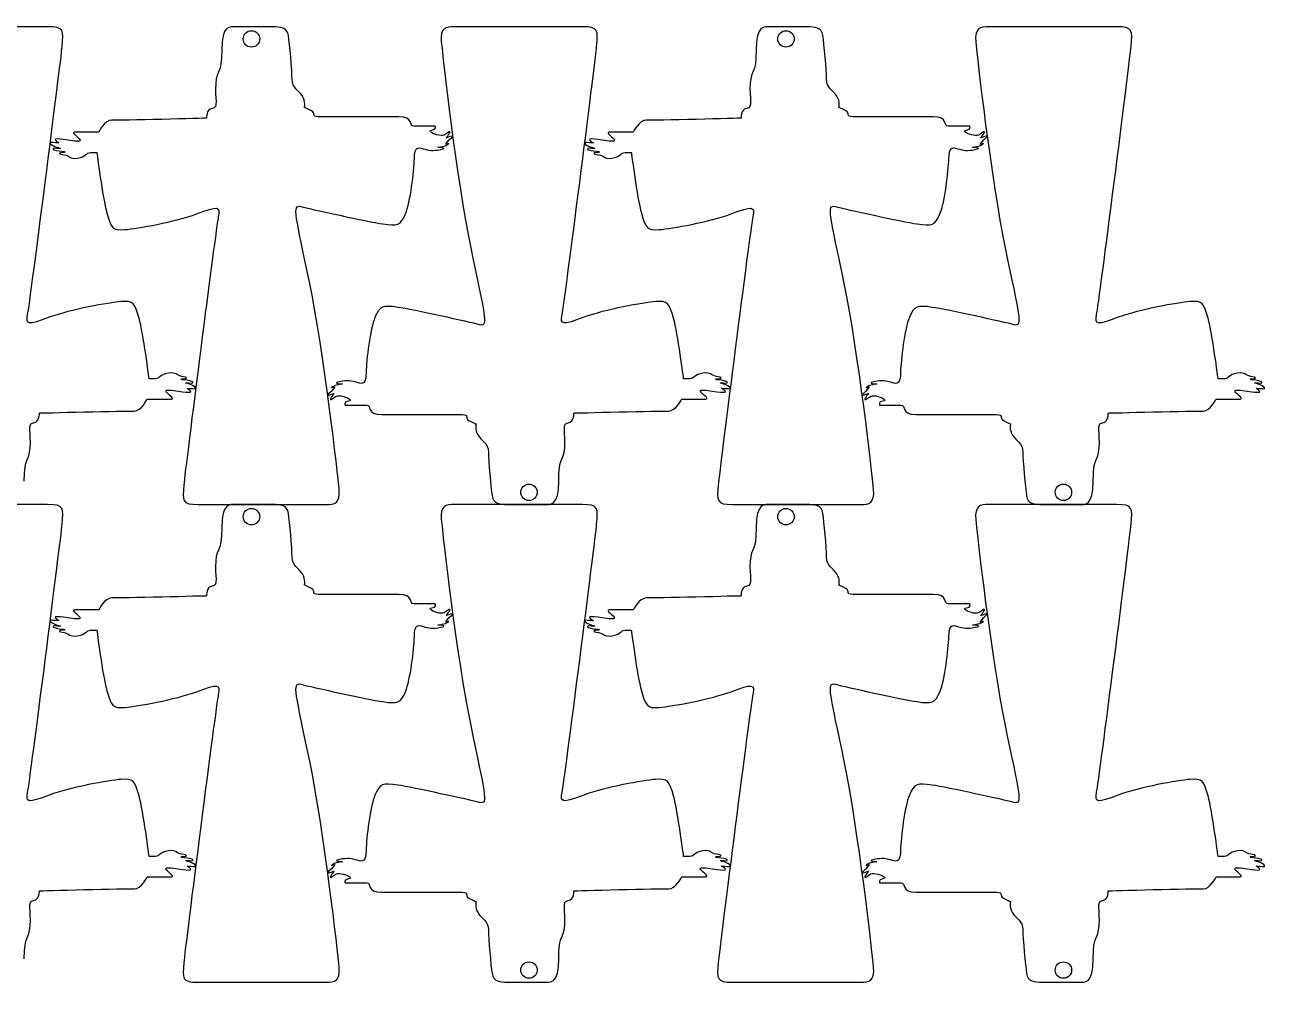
# Model space of a CAD drawing. Extents: x -1 to 3386, y 281 to 1704.
# Drawn here: x 1547 to 3386, y 281 to 1704 of the extents above; entities that cross this region are included whole.
import ezdxf

# ---------------------------------------------------------------- set-up
doc = ezdxf.new("R2010")
doc.units = 0
doc.layers.add('H0108_Printing_16_02', color=7, linetype='CONTINUOUS')

msp = doc.modelspace()

# ---------------------------------------------------------------- linework, layer by layer
at = {"layer": 'H0108_Printing_16_02', "color": 1}
for points in [[(1580.69906, 1700.664657), (1391.905065, 1700.664657)], [(1913.969852, 1700.610757), (1860.329853, 1700.610757)], [(2372.950741, 1700.664657), (2184.156745, 1700.664657)], [(2706.211232, 1700.610757), (2652.572234, 1700.610757)], [(3165.192421, 1700.664657), (2976.398426, 1700.664657)], [(2101.356847, 1567.274761), (1981.96985, 1567.274761)], [(2893.598228, 1567.274761), (2774.211231, 1567.274761)], [(2155.417846, 1553.194761), (2123.318847, 1553.194761)], [(2947.660226, 1553.194761), (2915.560227, 1553.194761)], [(1656.330859, 1544.323761), (1620.852859, 1544.323761)], [(2448.572239, 1544.323761), (2413.09424, 1544.323761)], [(1728.525057, 1148.594671), (1764.003056, 1148.594671)], [(2520.776737, 1148.594671), (2556.254736, 1148.594671)], [(3313.018417, 1148.594671), (3348.496416, 1148.594671)], [(2021.689749, 1139.723672), (2053.788749, 1139.723672)], [(2075.750748, 1125.643672), (2195.137745, 1125.643672)], [(2813.93143, 1139.723672), (2846.030429, 1139.723672)], [(2867.992428, 1125.643672), (2987.379425, 1125.643672)], [(1580.69906, 992.253275), (1391.905065, 992.253275)], [(1804.156855, 992.253775), (1992.95085, 992.253775)], [(1913.969852, 992.199275), (1860.329853, 992.199275)], [(2372.950741, 992.253275), (2184.156745, 992.253275)], [(2263.137743, 992.307675), (2316.777742, 992.307675)], [(2596.398235, 992.253775), (2785.19223, 992.253775)], [(2706.211232, 992.199275), (2652.572234, 992.199275)], [(3165.192421, 992.253275), (2976.398426, 992.253275)], [(3055.379424, 992.307675), (3109.019422, 992.307675)], [(2101.356847, 858.863279), (1981.96985, 858.863279)], [(2893.598228, 858.863279), (2774.211231, 858.863279)], [(1656.330859, 835.912279), (1620.852859, 835.912279)], [(2155.417846, 844.783279), (2123.318847, 844.783279)], [(2448.572239, 835.912279), (2413.09424, 835.912279)], [(2947.660226, 844.783279), (2915.560227, 844.783279)], [(1728.525057, 440.183289), (1764.003056, 440.183289)], [(2021.689749, 431.312289), (2053.788749, 431.312289)], [(2520.776737, 440.183289), (2556.254736, 440.183289)], [(2813.93143, 431.312289), (2846.030429, 431.312289)], [(3313.018417, 440.183289), (3348.496416, 440.183289)], [(2075.750748, 417.23329), (2195.137745, 417.23329)], [(2867.992428, 417.23329), (2987.379425, 417.23329)], [(1804.156855, 283.842293), (1992.95085, 283.842293)], [(2263.137743, 283.896293), (2316.777742, 283.896293)], [(2596.398235, 283.842293), (2785.19223, 283.842293)], [(3055.379424, 283.896293), (3109.019422, 283.896293)]]:
    msp.add_lwpolyline(points, dxfattribs=at)
for points in [[(1882.921853, 1694.842758)], [(2675.163233, 1694.842758)], [(2171.538846, 1535.896762)], [(2963.781226, 1535.896762)], [(2005.56875, 1157.021671)], [(2797.81043, 1157.021671)], [(2294.185743, 998.075675)], [(3086.427423, 998.075675)], [(1882.921853, 986.431275)], [(2675.163233, 986.431275)], [(2171.538846, 827.485279)], [(2963.781226, 827.485279)], [(2005.56875, 448.610289)], [(2797.81043, 448.610289)], [(2294.185743, 289.664293)], [(3086.427423, 289.664293)]]:
    msp.add_lwpolyline(points, close=True, dxfattribs=at)
for points in [[(1602.23906, 1671.519658), (1604.35106, 1695.173658), (1605.61806, 1700.664657), (1580.69906, 1700.664657)], [(1860.329853, 1700.610757), (1850.615854, 1700.610757), (1838.789854, 1703.566757), (1838.789854, 1665.973758)], [(1870.701853, 1682.622758), (1870.701853, 1689.371758), (1876.172853, 1694.842758), (1882.921853, 1694.842758)], [(1882.921853, 1694.842758), (1889.670853, 1694.842758), (1895.141853, 1689.371758), (1895.141853, 1682.622758)], [(1937.621852, 1687.515758), (1935.932852, 1699.765758), (1926.217852, 1700.610757), (1913.969852, 1700.610757)], [(2184.156745, 1700.664657), (2170.218746, 1700.664657), (2162.616746, 1698.975658), (2164.305746, 1678.277658)], [(2394.49174, 1671.519658), (2396.60274, 1695.173658), (2397.87074, 1700.664657), (2372.950741, 1700.664657)], [(2652.572234, 1700.610757), (2642.857234, 1700.610757), (2631.031234, 1703.566757), (2631.031234, 1665.973758)], [(2662.944233, 1682.622758), (2662.944233, 1689.371758), (2668.414233, 1694.842758), (2675.163233, 1694.842758)], [(2675.163233, 1694.842758), (2681.912233, 1694.842758), (2687.383233, 1689.371758), (2687.383233, 1682.622758)], [(2729.863232, 1687.515758), (2728.174232, 1699.765758), (2718.460232, 1700.610757), (2706.211232, 1700.610757)], [(2976.398426, 1700.664657), (2962.460426, 1700.664657), (2954.858426, 1698.975658), (2956.547426, 1678.277658)], [(3186.73342, 1671.519658), (3188.84442, 1695.173658), (3190.11242, 1700.664657), (3165.192421, 1700.664657)], [(1882.921853, 1670.401758), (1876.172853, 1670.401758), (1870.701853, 1675.873758), (1870.701853, 1682.622758)], [(1895.141853, 1682.622758), (1895.141853, 1675.873758), (1889.670853, 1670.401758), (1882.921853, 1670.401758)], [(1943.112851, 1622.889759), (1943.112851, 1636.405759), (1939.311852, 1675.266758), (1937.621852, 1687.515758)], [(2164.305746, 1678.277658), (2165.995746, 1657.580659), (2187.112745, 1472.993663), (2207.808745, 1372.886666)], [(2675.163233, 1670.401758), (2668.414233, 1670.401758), (2662.944233, 1675.873758), (2662.944233, 1682.622758)], [(2687.383233, 1682.622758), (2687.383233, 1675.873758), (2681.912233, 1670.401758), (2675.163233, 1670.401758)], [(2735.354232, 1622.889759), (2735.354232, 1636.405759), (2731.553232, 1675.266758), (2729.863232, 1687.515758)], [(2956.547426, 1678.277658), (2958.236426, 1657.580659), (2979.354426, 1472.993663), (3000.050425, 1372.886666)], [(1551.134061, 1274.045668), (1554.513061, 1290.096668), (1600.12806, 1647.865659), (1602.23906, 1671.519658)], [(1838.789854, 1665.973758), (1838.789854, 1628.380759), (1831.609854, 1638.940759), (1829.920854, 1616.55376)], [(2343.385741, 1274.045668), (2346.764741, 1290.096668), (2392.37974, 1647.865659), (2394.49174, 1671.519658)], [(2631.031234, 1665.973758), (2631.031234, 1628.380759), (2623.851234, 1638.940759), (2622.162234, 1616.55376)], [(3135.627422, 1274.045668), (3139.006422, 1290.096668), (3184.62142, 1647.865659), (3186.73342, 1671.519658)], [(1958.317851, 1597.96776), (1952.826851, 1606.83876), (1943.112851, 1609.37276), (1943.112851, 1622.889759)], [(2750.559231, 1597.96776), (2745.068231, 1606.83876), (2735.354232, 1609.37276), (2735.354232, 1622.889759)], [(1829.920854, 1616.55376), (1828.230854, 1594.16676), (1834.566854, 1580.64976), (1824.851854, 1579.382761)], [(2622.162234, 1616.55376), (2620.472234, 1594.16676), (2626.808234, 1580.64976), (2617.093235, 1579.382761)], [(1961.273851, 1581.07276), (1961.273851, 1581.07276), (1963.807851, 1589.09776), (1958.317851, 1597.96776)], [(2753.516231, 1581.07276), (2753.516231, 1581.07276), (2756.049231, 1589.09776), (2750.559231, 1597.96776)], [(1816.404855, 1565.021761), (1816.404855, 1565.021761), (1685.895858, 1561.642761), (1675.759858, 1562.064761)], [(1824.851854, 1579.382761), (1815.137855, 1578.115761), (1816.404855, 1565.021761), (1816.404855, 1565.021761)], [(1971.832851, 1576.003761), (1964.652851, 1580.22776), (1961.273851, 1581.07276), (1961.273851, 1581.07276)], [(1981.96985, 1567.274761), (1970.706851, 1567.274761), (1979.012851, 1571.779761), (1971.832851, 1576.003761)], [(2123.318847, 1553.194761), (2115.997847, 1553.194761), (2123.881847, 1567.274761), (2101.356847, 1567.274761)], [(2608.646235, 1565.021761), (2608.646235, 1565.021761), (2478.137238, 1561.642761), (2468.001238, 1562.064761)], [(2617.093235, 1579.382761), (2607.379235, 1578.115761), (2608.646235, 1565.021761), (2608.646235, 1565.021761)], [(2764.074231, 1576.003761), (2756.894231, 1580.22776), (2753.516231, 1581.07276), (2753.516231, 1581.07276)], [(2774.211231, 1567.274761), (2762.948231, 1567.274761), (2771.254231, 1571.779761), (2764.074231, 1576.003761)], [(2915.560227, 1553.194761), (2908.240227, 1553.194761), (2916.124227, 1567.274761), (2893.598228, 1567.274761)], [(1675.759858, 1562.064761), (1665.622858, 1562.486761), (1656.330859, 1544.323761), (1656.330859, 1544.323761)], [(2161.049846, 1539.677762), (2152.320846, 1541.367761), (2142.747846, 1546.435761), (2150.349846, 1547.280761)], [(2150.349846, 1547.280761), (2157.952846, 1548.125761), (2155.417846, 1553.194761), (2155.417846, 1553.194761)], [(2175.973846, 1544.746761), (2171.467846, 1542.775761), (2169.778846, 1537.987762), (2161.049846, 1539.677762)], [(2171.538846, 1535.896762), (2171.538846, 1535.896762), (2180.478845, 1546.717761), (2175.973846, 1544.746761)], [(2468.001238, 1562.064761), (2457.864239, 1562.486761), (2448.572239, 1544.323761), (2448.572239, 1544.323761)], [(2953.291226, 1539.677762), (2944.562226, 1541.367761), (2934.989227, 1546.435761), (2942.591226, 1547.280761)], [(2942.591226, 1547.280761), (2950.194226, 1548.125761), (2947.660226, 1553.194761), (2947.660226, 1553.194761)], [(2968.215226, 1544.746761), (2963.709226, 1542.775761), (2962.020226, 1537.987762), (2953.291226, 1539.677762)], [(2963.781226, 1535.896762), (2963.781226, 1535.896762), (2972.720226, 1546.717761), (2968.215226, 1544.746761)], [(1585.79686, 1529.258762), (1583.82586, 1529.821762), (1584.10786, 1526.160762), (1588.33086, 1524.471762)], [(1597.44086, 1528.359762), (1597.44086, 1528.359762), (1587.76786, 1528.695762), (1585.79686, 1529.258762)], [(1592.27286, 1534.045762), (1589.17586, 1533.482762), (1597.44086, 1528.359762), (1597.44086, 1528.359762)], [(1610.71586, 1532.496762), (1601.42386, 1534.186762), (1595.36986, 1534.608762), (1592.27286, 1534.045762)], [(1628.877859, 1532.496762), (1628.877859, 1529.962762), (1620.007859, 1530.807762), (1610.71586, 1532.496762)], [(1620.852859, 1544.323761), (1614.09486, 1544.323761), (1628.877859, 1535.031762), (1628.877859, 1532.496762)], [(2170.622846, 1526.160762), (2170.622846, 1526.160762), (2174.256846, 1532.033762), (2179.887846, 1536.539762)], [(2174.199846, 1525.987762), (2178.601846, 1529.231762), (2170.622846, 1526.160762), (2170.622846, 1526.160762)], [(2179.887846, 1536.539762), (2185.519845, 1541.044761), (2171.538846, 1535.896762), (2171.538846, 1535.896762)], [(2378.038241, 1529.258762), (2376.067241, 1529.821762), (2376.349241, 1526.160762), (2380.57224, 1524.471762)], [(2389.68324, 1528.359762), (2389.68324, 1528.359762), (2380.00924, 1528.695762), (2378.038241, 1529.258762)], [(2384.51524, 1534.045762), (2381.41724, 1533.482762), (2389.68324, 1528.359762), (2389.68324, 1528.359762)], [(2402.95724, 1532.496762), (2393.66524, 1534.186762), (2387.61224, 1534.608762), (2384.51524, 1534.045762)], [(2421.119239, 1532.496762), (2421.119239, 1529.962762), (2412.24924, 1530.807762), (2402.95724, 1532.496762)], [(2413.09424, 1544.323761), (2406.33624, 1544.323761), (2421.119239, 1535.031762), (2421.119239, 1532.496762)], [(2962.865226, 1526.160762), (2962.865226, 1526.160762), (2966.498226, 1532.033762), (2972.129226, 1536.539762)], [(2966.441226, 1525.987762), (2970.843226, 1529.231762), (2962.865226, 1526.160762), (2962.865226, 1526.160762)], [(2972.129226, 1536.539762), (2977.761226, 1541.044761), (2963.781226, 1535.896762), (2963.781226, 1535.896762)], [(1590.86486, 1520.528762), (1587.20486, 1520.810762), (1588.33086, 1517.994762), (1593.68086, 1517.149762)], [(1588.33086, 1524.471762), (1592.55486, 1522.781762), (1595.65186, 1521.655762), (1599.03086, 1520.528762)], [(1599.03086, 1520.528762), (1602.40986, 1519.402762), (1594.52586, 1520.247762), (1590.86486, 1520.528762)], [(1593.68086, 1517.149762), (1599.03086, 1516.305762), (1605.50686, 1515.460762), (1605.50686, 1515.460762)], [(1602.82686, 1514.230762), (1597.75886, 1514.230762), (1594.87586, 1512.126762), (1605.01286, 1510.718762)], [(1605.50686, 1515.460762), (1605.50686, 1515.460762), (1607.89486, 1514.230762), (1602.82686, 1514.230762)], [(1605.01286, 1510.718762), (1615.14886, 1509.310762), (1611.70186, 1504.196762), (1624.935859, 1505.885762)], [(1624.935859, 1505.885762), (1638.169859, 1507.575762), (1637.605859, 1514.052762), (1644.363859, 1514.333762)], [(1644.363859, 1514.333762), (1651.121859, 1514.615762), (1653.655859, 1514.333762), (1653.655859, 1514.333762)], [(1653.655859, 1514.333762), (1653.655859, 1514.333762), (1662.243858, 1446.750764), (1668.578858, 1424.363764)], [(2124.304847, 1504.618762), (2124.726847, 1522.359762), (2128.527847, 1522.359762), (2137.397847, 1519.824762)], [(2137.397847, 1519.824762), (2146.266846, 1517.290762), (2150.989846, 1516.279762), (2163.465846, 1518.647762)], [(2159.359846, 1521.936762), (2159.359846, 1521.936762), (2170.769846, 1523.459762), (2174.199846, 1525.987762)], [(2163.465846, 1518.647762), (2176.034846, 1521.032762), (2159.359846, 1521.936762), (2159.359846, 1521.936762)], [(2383.10724, 1520.528762), (2379.446241, 1520.810762), (2380.57224, 1517.994762), (2385.92224, 1517.149762)], [(2380.57224, 1524.471762), (2384.79624, 1522.781762), (2387.89324, 1521.655762), (2391.27224, 1520.528762)], [(2391.27224, 1520.528762), (2394.65124, 1519.402762), (2386.76724, 1520.247762), (2383.10724, 1520.528762)], [(2385.92224, 1517.149762), (2391.27224, 1516.305762), (2397.74824, 1515.460762), (2397.74824, 1515.460762)], [(2395.06824, 1514.230762), (2390.00024, 1514.230762), (2387.11724, 1512.126762), (2397.25424, 1510.718762)], [(2397.74824, 1515.460762), (2397.74824, 1515.460762), (2400.13724, 1514.230762), (2395.06824, 1514.230762)], [(2397.25424, 1510.718762), (2407.39024, 1509.310762), (2403.94324, 1504.196762), (2417.17724, 1505.885762)], [(2417.17724, 1505.885762), (2430.411239, 1507.575762), (2429.848239, 1514.052762), (2436.605239, 1514.333762)], [(2436.605239, 1514.333762), (2443.363239, 1514.615762), (2445.897239, 1514.333762), (2445.897239, 1514.333762)], [(2445.897239, 1514.333762), (2445.897239, 1514.333762), (2454.485239, 1446.750764), (2460.821238, 1424.363764)], [(2916.546227, 1504.618762), (2916.968227, 1522.359762), (2920.770227, 1522.359762), (2929.639227, 1519.824762)], [(2929.639227, 1519.824762), (2938.509227, 1517.290762), (2943.231226, 1516.279762), (2955.707226, 1518.647762)], [(2951.602226, 1521.936762), (2951.602226, 1521.936762), (2963.011226, 1523.459762), (2966.441226, 1525.987762)], [(2955.707226, 1518.647762), (2968.276226, 1521.032762), (2951.602226, 1521.936762), (2951.602226, 1521.936762)], [(2111.211847, 1423.096764), (2118.391847, 1439.992764), (2123.881847, 1486.878763), (2124.304847, 1504.618762)], [(2903.453227, 1423.096764), (2910.633227, 1439.992764), (2916.124227, 1486.878763), (2916.546227, 1504.618762)], [(1801.622855, 1423.096764), (1833.298854, 1434.923764), (1837.100854, 1434.923764), (1833.721854, 1418.872765)], [(1969.298851, 1320.031767), (1948.603851, 1420.139764), (1942.267851, 1437.880764), (1956.205851, 1434.078764)], [(2593.864235, 1423.096764), (2625.541234, 1434.923764), (2629.342234, 1434.923764), (2625.963234, 1418.872765)], [(2761.540231, 1320.031767), (2740.845231, 1420.139764), (2734.509232, 1437.880764), (2748.447231, 1434.078764)], [(1668.578858, 1424.363764), (1674.914858, 1401.976765), (1677.026858, 1398.175765), (1695.187858, 1399.864765)], [(1695.187858, 1399.864765), (1713.349857, 1401.554765), (1769.945856, 1411.269765), (1801.622855, 1423.096764)], [(1833.721854, 1418.872765), (1830.342854, 1402.821765), (1784.727855, 1045.052774), (1782.615855, 1021.398774)], [(1956.205851, 1434.078764), (1970.143851, 1430.277764), (2055.459849, 1411.691765), (2077.422848, 1408.312765)], [(2077.422848, 1408.312765), (2099.385848, 1404.933765), (2104.031847, 1406.200765), (2111.211847, 1423.096764)], [(2460.821238, 1424.363764), (2467.156238, 1401.976765), (2469.268238, 1398.175765), (2487.429238, 1399.864765)], [(2487.429238, 1399.864765), (2505.591237, 1401.554765), (2562.187236, 1411.269765), (2593.864235, 1423.096764)], [(2625.963234, 1418.872765), (2622.584234, 1402.821765), (2576.969236, 1045.052774), (2574.858236, 1021.398774)], [(2748.447231, 1434.078764), (2762.385231, 1430.277764), (2847.702229, 1411.691765), (2869.664228, 1408.312765)], [(2869.664228, 1408.312765), (2891.627228, 1404.933765), (2896.273228, 1406.200765), (2903.453227, 1423.096764)], [(2207.808745, 1372.886666), (2228.504744, 1272.778668), (2234.839744, 1255.037669), (2220.901744, 1258.839669)], [(3000.050425, 1372.886666), (3020.746424, 1272.778668), (3027.081424, 1255.037669), (3013.143425, 1258.839669)], [(2012.80185, 1014.640775), (2011.11285, 1035.337774), (1989.99485, 1219.92477), (1969.298851, 1320.031767)], [(2805.04323, 1014.640775), (2803.35423, 1035.337774), (2782.23623, 1219.92477), (2761.540231, 1320.031767)], [(1689.668058, 1293.053668), (1671.506058, 1291.363668), (1614.91006, 1281.648668), (1583.23306, 1269.821668)], [(1716.276057, 1268.554668), (1709.941057, 1290.941668), (1707.829057, 1294.742668), (1689.668058, 1293.053668)], [(2099.684748, 1284.605668), (2077.721748, 1287.984668), (2073.076748, 1286.717668), (2065.895748, 1269.821668)], [(2481.919738, 1293.053668), (2463.758738, 1291.363668), (2407.16174, 1281.648668), (2375.485741, 1269.821668)], [(2508.528737, 1268.554668), (2502.192737, 1290.941668), (2500.081737, 1294.742668), (2481.919738, 1293.053668)], [(2891.926428, 1284.605668), (2869.963428, 1287.984668), (2865.317428, 1286.717668), (2858.137429, 1269.821668)], [(3274.161418, 1293.053668), (3256.000419, 1291.363668), (3199.40342, 1281.648668), (3167.726421, 1269.821668)], [(3300.770417, 1268.554668), (3294.434418, 1290.941668), (3292.322418, 1294.742668), (3274.161418, 1293.053668)], [(1583.23306, 1269.821668), (1551.556061, 1257.994669), (1547.755061, 1257.994669), (1551.134061, 1274.045668)], [(2065.895748, 1269.821668), (2058.715749, 1252.925669), (2053.225749, 1206.03967), (2052.802749, 1188.29967)], [(2220.901744, 1258.839669), (2206.963745, 1262.640668), (2121.647747, 1281.226668), (2099.684748, 1284.605668)], [(2375.485741, 1269.821668), (2343.808741, 1257.994669), (2340.006741, 1257.994669), (2343.385741, 1274.045668)], [(2858.137429, 1269.821668), (2850.957429, 1252.925669), (2845.467429, 1206.03967), (2845.044429, 1188.29967)], [(3013.143425, 1258.839669), (2999.205425, 1262.640668), (2913.889427, 1281.226668), (2891.926428, 1284.605668)], [(3167.726421, 1269.821668), (3136.050422, 1257.994669), (3132.248422, 1257.994669), (3135.627422, 1274.045668)], [(1731.200057, 1178.584671), (1731.200057, 1178.584671), (1722.612057, 1246.167669), (1716.276057, 1268.554668)], [(2523.451737, 1178.584671), (2523.451737, 1178.584671), (2514.863737, 1246.167669), (2508.528737, 1268.554668)], [(3315.693417, 1178.584671), (3315.693417, 1178.584671), (3307.105417, 1246.167669), (3300.770417, 1268.554668)], [(1740.492056, 1178.584671), (1733.734057, 1178.302671), (1731.200057, 1178.584671), (1731.200057, 1178.584671)], [(1759.920056, 1187.03267), (1746.686056, 1185.34267), (1747.250056, 1178.865671), (1740.492056, 1178.584671)], [(1779.843056, 1182.20067), (1769.707056, 1183.60767), (1773.154056, 1188.72167), (1759.920056, 1187.03267)], [(1779.349056, 1177.457671), (1779.349056, 1177.457671), (1776.960056, 1178.687671), (1782.029055, 1178.687671)], [(1791.175055, 1175.768671), (1785.825055, 1176.612671), (1779.349056, 1177.457671), (1779.349056, 1177.457671)], [(1782.029055, 1178.687671), (1787.097055, 1178.687671), (1789.980055, 1180.79267), (1779.843056, 1182.20067)], [(2052.802749, 1188.29967), (2052.380749, 1170.558671), (2048.579749, 1170.558671), (2039.709749, 1173.093671)], [(2532.743737, 1178.584671), (2525.985737, 1178.302671), (2523.451737, 1178.584671), (2523.451737, 1178.584671)], [(2552.171736, 1187.03267), (2538.937737, 1185.34267), (2539.501737, 1178.865671), (2532.743737, 1178.584671)], [(2572.094736, 1182.20067), (2561.958736, 1183.60767), (2565.405736, 1188.72167), (2552.171736, 1187.03267)], [(2571.600736, 1177.457671), (2571.600736, 1177.457671), (2569.212736, 1178.687671), (2574.280736, 1178.687671)], [(2583.426735, 1175.768671), (2578.076736, 1176.612671), (2571.600736, 1177.457671), (2571.600736, 1177.457671)], [(2574.280736, 1178.687671), (2579.348736, 1178.687671), (2582.231735, 1180.79267), (2572.094736, 1182.20067)], [(2845.044429, 1188.29967), (2844.622429, 1170.558671), (2840.821429, 1170.558671), (2831.951429, 1173.093671)], [(3324.985417, 1178.584671), (3318.227417, 1178.302671), (3315.693417, 1178.584671), (3315.693417, 1178.584671)], [(3344.413416, 1187.03267), (3331.179417, 1185.34267), (3331.743417, 1178.865671), (3324.985417, 1178.584671)], [(3364.336416, 1182.20067), (3354.200416, 1183.60767), (3357.647416, 1188.72167), (3344.413416, 1187.03267)], [(3363.842416, 1177.457671), (3363.842416, 1177.457671), (3361.454416, 1178.687671), (3366.522416, 1178.687671)], [(3375.668416, 1175.768671), (3370.318416, 1176.612671), (3363.842416, 1177.457671), (3363.842416, 1177.457671)], [(3366.522416, 1178.687671), (3371.590416, 1178.687671), (3374.473416, 1180.79267), (3364.336416, 1182.20067)], [(1755.978056, 1160.421671), (1755.978056, 1162.955671), (1764.848056, 1162.110671), (1774.140056, 1160.421671)], [(1764.003056, 1148.594671), (1770.761056, 1148.594671), (1755.978056, 1157.886671), (1755.978056, 1160.421671)], [(1774.140056, 1160.421671), (1783.432055, 1158.731671), (1789.486055, 1158.309671), (1792.583055, 1158.872671)], [(1785.825055, 1172.389671), (1782.446055, 1173.515671), (1790.330055, 1172.670671), (1793.991055, 1172.389671)], [(1796.525055, 1168.446671), (1792.301055, 1170.136671), (1789.204055, 1171.262671), (1785.825055, 1172.389671)], [(1792.583055, 1158.872671), (1795.680055, 1159.435671), (1787.414055, 1164.558671), (1787.414055, 1164.558671)], [(1787.414055, 1164.558671), (1787.414055, 1164.558671), (1797.088055, 1164.222671), (1799.059055, 1163.659671)], [(1793.991055, 1172.389671), (1797.651055, 1172.107671), (1796.525055, 1174.923671), (1791.175055, 1175.768671)], [(1799.059055, 1163.659671), (1801.030055, 1163.096671), (1800.748055, 1166.757671), (1796.525055, 1168.446671)], [(2006.48475, 1166.757671), (2006.48475, 1166.757671), (2002.85075, 1160.884671), (1997.21975, 1156.378671)], [(2002.90775, 1166.930671), (1998.50575, 1163.686671), (2006.48475, 1166.757671), (2006.48475, 1166.757671)], [(2013.64175, 1174.270671), (2001.07275, 1171.885671), (2017.74775, 1170.981671), (2017.74775, 1170.981671)], [(2017.74775, 1170.981671), (2017.74775, 1170.981671), (2006.33775, 1169.458671), (2002.90775, 1166.930671)], [(2039.709749, 1173.093671), (2030.840749, 1175.627671), (2026.117749, 1176.638671), (2013.64175, 1174.270671)], [(2548.229736, 1160.421671), (2548.229736, 1162.955671), (2557.099736, 1162.110671), (2566.391736, 1160.421671)], [(2556.254736, 1148.594671), (2563.012736, 1148.594671), (2548.229736, 1157.886671), (2548.229736, 1160.421671)], [(2566.391736, 1160.421671), (2575.683736, 1158.731671), (2581.737735, 1158.309671), (2584.834735, 1158.872671)], [(2578.076736, 1172.389671), (2574.697736, 1173.515671), (2582.581735, 1172.670671), (2586.242735, 1172.389671)], [(2588.776735, 1168.446671), (2584.552735, 1170.136671), (2581.455735, 1171.262671), (2578.076736, 1172.389671)], [(2584.834735, 1158.872671), (2587.931735, 1159.435671), (2579.666736, 1164.558671), (2579.666736, 1164.558671)], [(2579.666736, 1164.558671), (2579.666736, 1164.558671), (2589.339735, 1164.222671), (2591.310735, 1163.659671)], [(2586.242735, 1172.389671), (2589.902735, 1172.107671), (2588.776735, 1174.923671), (2583.426735, 1175.768671)], [(2591.310735, 1163.659671), (2593.281735, 1163.096671), (2592.999735, 1166.757671), (2588.776735, 1168.446671)], [(2798.72643, 1166.757671), (2798.72643, 1166.757671), (2795.09243, 1160.884671), (2789.46143, 1156.378671)], [(2795.14943, 1166.930671), (2790.74743, 1163.686671), (2798.72643, 1166.757671), (2798.72643, 1166.757671)], [(2805.88343, 1174.270671), (2793.31443, 1171.885671), (2809.98943, 1170.981671), (2809.98943, 1170.981671)], [(2809.98943, 1170.981671), (2809.98943, 1170.981671), (2798.57943, 1169.458671), (2795.14943, 1166.930671)], [(2831.951429, 1173.093671), (2823.082429, 1175.627671), (2818.35943, 1176.638671), (2805.88343, 1174.270671)], [(3340.471416, 1160.421671), (3340.471416, 1162.955671), (3349.341416, 1162.110671), (3358.633416, 1160.421671)], [(3348.496416, 1148.594671), (3355.254416, 1148.594671), (3340.471416, 1157.886671), (3340.471416, 1160.421671)], [(3358.633416, 1160.421671), (3367.925416, 1158.731671), (3373.979416, 1158.309671), (3377.076416, 1158.872671)], [(3370.318416, 1172.389671), (3366.939416, 1173.515671), (3374.823416, 1172.670671), (3378.484416, 1172.389671)], [(3381.018415, 1168.446671), (3376.794416, 1170.136671), (3373.697416, 1171.262671), (3370.318416, 1172.389671)], [(3377.076416, 1158.872671), (3380.173415, 1159.435671), (3371.907416, 1164.558671), (3371.907416, 1164.558671)], [(3371.907416, 1164.558671), (3371.907416, 1164.558671), (3381.581415, 1164.222671), (3383.552415, 1163.659671)], [(3378.484416, 1172.389671), (3382.144415, 1172.107671), (3381.018415, 1174.923671), (3375.668416, 1175.768671)], [(3383.552415, 1163.659671), (3385.523415, 1163.096671), (3385.241415, 1166.757671), (3381.018415, 1168.446671)], [(1709.096057, 1130.853672), (1719.233057, 1130.431672), (1728.525057, 1148.594671), (1728.525057, 1148.594671)], [(1997.21975, 1156.378671), (1991.58775, 1151.873671), (2005.56875, 1157.021671), (2005.56875, 1157.021671)], [(2005.56875, 1157.021671), (2005.56875, 1157.021671), (1996.62975, 1146.200671), (2001.13475, 1148.171671)], [(2001.13475, 1148.171671), (2005.63975, 1150.143671), (2007.32875, 1154.930671), (2016.05775, 1153.240671)], [(2016.05775, 1153.240671), (2024.786749, 1151.550671), (2034.359749, 1146.482671), (2026.757749, 1145.637671)], [(2026.757749, 1145.637671), (2019.15475, 1144.792671), (2021.689749, 1139.723672), (2021.689749, 1139.723672)], [(2501.348737, 1130.853672), (2511.484737, 1130.431672), (2520.776737, 1148.594671), (2520.776737, 1148.594671)], [(2789.46143, 1156.378671), (2783.82943, 1151.873671), (2797.81043, 1157.021671), (2797.81043, 1157.021671)], [(2797.81043, 1157.021671), (2797.81043, 1157.021671), (2788.87043, 1146.200671), (2793.37543, 1148.171671)], [(2793.37543, 1148.171671), (2797.88143, 1150.143671), (2799.57043, 1154.930671), (2808.29943, 1153.240671)], [(2808.29943, 1153.240671), (2817.02843, 1151.550671), (2826.601429, 1146.482671), (2818.99943, 1145.637671)], [(2818.99943, 1145.637671), (2811.39643, 1144.792671), (2813.93143, 1139.723672), (2813.93143, 1139.723672)], [(3293.589418, 1130.853672), (3303.726417, 1130.431672), (3313.018417, 1148.594671), (3313.018417, 1148.594671)], [(1560.004061, 1113.535672), (1569.718061, 1114.802672), (1568.451061, 1127.896672), (1568.451061, 1127.896672)], [(1568.451061, 1127.896672), (1568.451061, 1127.896672), (1698.960058, 1131.276672), (1709.096057, 1130.853672)], [(2053.788749, 1139.723672), (2061.109748, 1139.723672), (2053.225749, 1125.643672), (2075.750748, 1125.643672)], [(2195.137745, 1125.643672), (2206.400745, 1125.643672), (2198.094745, 1121.138672), (2205.274745, 1116.914672)], [(2352.255741, 1113.535672), (2361.969741, 1114.802672), (2360.702741, 1127.896672), (2360.702741, 1127.896672)], [(2360.702741, 1127.896672), (2360.702741, 1127.896672), (2491.211738, 1131.276672), (2501.348737, 1130.853672)], [(2846.030429, 1139.723672), (2853.351429, 1139.723672), (2845.467429, 1125.643672), (2867.992428, 1125.643672)], [(2987.379425, 1125.643672), (2998.642425, 1125.643672), (2990.336425, 1121.138672), (2997.516425, 1116.914672)], [(3144.497421, 1113.535672), (3154.211421, 1114.802672), (3152.944421, 1127.896672), (3152.944421, 1127.896672)], [(3152.944421, 1127.896672), (3152.944421, 1127.896672), (3283.453418, 1131.276672), (3293.589418, 1130.853672)], [(1554.935061, 1076.364673), (1556.625061, 1098.751673), (1550.289061, 1112.268672), (1560.004061, 1113.535672)], [(2205.274745, 1116.914672), (2212.454745, 1112.690672), (2215.833745, 1111.845672), (2215.833745, 1111.845672)], [(2215.833745, 1111.845672), (2215.833745, 1111.845672), (2213.299745, 1103.820672), (2218.789745, 1094.950673)], [(2347.186741, 1076.364673), (2348.876741, 1098.751673), (2342.540741, 1112.268672), (2352.255741, 1113.535672)], [(2997.516425, 1116.914672), (3004.696425, 1112.690672), (3008.075425, 1111.845672), (3008.075425, 1111.845672)], [(3008.075425, 1111.845672), (3008.075425, 1111.845672), (3005.541425, 1103.820672), (3011.031425, 1094.950673)], [(3139.428422, 1076.364673), (3141.118421, 1098.751673), (3134.782422, 1112.268672), (3144.497421, 1113.535672)], [(2218.789745, 1094.950673), (2224.280744, 1086.079673), (2233.994744, 1083.545673), (2233.994744, 1070.028673)], [(3011.031425, 1094.950673), (3016.522425, 1086.079673), (3026.236424, 1083.545673), (3026.236424, 1070.028673)], [(1546.066061, 1026.944674), (1546.066061, 1064.537673), (1553.246061, 1053.977674), (1554.935061, 1076.364673)], [(2233.994744, 1070.028673), (2233.994744, 1056.512674), (2237.796744, 1017.651675), (2239.485744, 1005.402675)], [(2338.317742, 1026.944674), (2338.317742, 1064.537673), (2345.497741, 1053.977674), (2347.186741, 1076.364673)], [(3026.236424, 1070.028673), (3026.236424, 1056.512674), (3030.037424, 1017.651675), (3031.727424, 1005.402675)], [(3130.559422, 1026.944674), (3130.559422, 1064.537673), (3137.739422, 1053.977674), (3139.428422, 1076.364673)], [(1782.615855, 1021.398774), (1780.504855, 997.744775), (1779.236856, 992.253775), (1804.156855, 992.253775)], [(1992.95085, 992.253775), (2006.88885, 992.253775), (2014.49085, 993.942775), (2012.80185, 1014.640775)], [(2281.966743, 1010.295675), (2281.966743, 1017.044675), (2287.436743, 1022.516674), (2294.185743, 1022.516674)], [(2294.185743, 1022.516674), (2300.934742, 1022.516674), (2306.405742, 1017.044675), (2306.405742, 1010.295675)], [(2316.777742, 992.307675), (2326.491742, 992.307675), (2338.317742, 989.351675), (2338.317742, 1026.944674)], [(2574.858236, 1021.398774), (2572.746236, 997.744775), (2571.479236, 992.253775), (2596.398235, 992.253775)], [(2785.19223, 992.253775), (2799.13023, 992.253775), (2806.73323, 993.942775), (2805.04323, 1014.640775)], [(3074.208423, 1010.295675), (3074.208423, 1017.044675), (3079.678423, 1022.516674), (3086.427423, 1022.516674)], [(3086.427423, 1022.516674), (3093.176423, 1022.516674), (3098.647423, 1017.044675), (3098.647423, 1010.295675)], [(3109.019422, 992.307675), (3118.733422, 992.307675), (3130.559422, 989.351675), (3130.559422, 1026.944674)], [(1860.329853, 992.199275), (1850.615854, 992.199275), (1838.789854, 995.155275), (1838.789854, 957.562276)], [(2239.485744, 1005.402675), (2241.175744, 993.152675), (2250.889744, 992.307675), (2263.137743, 992.307675)], [(2294.185743, 998.075675), (2287.436743, 998.075675), (2281.966743, 1003.546675), (2281.966743, 1010.295675)], [(2306.405742, 1010.295675), (2306.405742, 1003.546675), (2300.934742, 998.075675), (2294.185743, 998.075675)], [(2652.572234, 992.199275), (2642.857234, 992.199275), (2631.031234, 995.155275), (2631.031234, 957.562276)], [(3031.727424, 1005.402675), (3033.416424, 993.152675), (3043.131424, 992.307675), (3055.379424, 992.307675)], [(3086.427423, 998.075675), (3079.678423, 998.075675), (3074.208423, 1003.546675), (3074.208423, 1010.295675)], [(3098.647423, 1010.295675), (3098.647423, 1003.546675), (3093.176423, 998.075675), (3086.427423, 998.075675)], [(1602.23906, 963.108276), (1604.35106, 986.762275), (1605.61806, 992.253275), (1580.69906, 992.253275)], [(1870.701853, 974.211276), (1870.701853, 980.960275), (1876.172853, 986.431275), (1882.921853, 986.431275)], [(1882.921853, 986.431275), (1889.670853, 986.431275), (1895.141853, 980.960275), (1895.141853, 974.211276)], [(1937.621852, 979.104276), (1935.932852, 991.354275), (1926.217852, 992.199275), (1913.969852, 992.199275)], [(1943.112851, 914.478277), (1943.112851, 927.995277), (1939.311852, 966.855276), (1937.621852, 979.104276)], [(2184.156745, 992.253275), (2170.218746, 992.253275), (2162.616746, 990.564275), (2164.305746, 969.866276)], [(2394.49174, 963.108276), (2396.60274, 986.762275), (2397.87074, 992.253275), (2372.950741, 992.253275)], [(2662.944233, 974.211276), (2662.944233, 980.960275), (2668.414233, 986.431275), (2675.163233, 986.431275)], [(2675.163233, 986.431275), (2681.912233, 986.431275), (2687.383233, 980.960275), (2687.383233, 974.211276)], [(2729.863232, 979.104276), (2728.174232, 991.354275), (2718.460232, 992.199275), (2706.211232, 992.199275)], [(2735.354232, 914.478277), (2735.354232, 927.995277), (2731.553232, 966.855276), (2729.863232, 979.104276)], [(2976.398426, 992.253275), (2962.460426, 992.253275), (2954.858426, 990.564275), (2956.547426, 969.866276)], [(3186.73342, 963.108276), (3188.84442, 986.762275), (3190.11242, 992.253275), (3165.192421, 992.253275)], [(1551.134061, 565.634286), (1554.513061, 581.685285), (1600.12806, 939.454277), (1602.23906, 963.108276)], [(1838.789854, 957.562276), (1838.789854, 919.969277), (1831.609854, 930.529277), (1829.920854, 908.142277)], [(1882.921853, 961.990276), (1876.172853, 961.990276), (1870.701853, 967.462276), (1870.701853, 974.211276)], [(1895.141853, 974.211276), (1895.141853, 967.462276), (1889.670853, 961.990276), (1882.921853, 961.990276)], [(2164.305746, 969.866276), (2165.995746, 949.169276), (2187.112745, 764.582281), (2207.808745, 664.475283)], [(2343.385741, 565.634286), (2346.764741, 581.685285), (2392.37974, 939.454277), (2394.49174, 963.108276)], [(2631.031234, 957.562276), (2631.031234, 919.969277), (2623.851234, 930.529277), (2622.162234, 908.142277)], [(2675.163233, 961.990276), (2668.414233, 961.990276), (2662.944233, 967.462276), (2662.944233, 974.211276)], [(2687.383233, 974.211276), (2687.383233, 967.462276), (2681.912233, 961.990276), (2675.163233, 961.990276)], [(2956.547426, 969.866276), (2958.236426, 949.169276), (2979.354426, 764.582281), (3000.050425, 664.475283)], [(3135.627422, 565.634286), (3139.006422, 581.685285), (3184.62142, 939.454277), (3186.73342, 963.108276)], [(1829.920854, 908.142277), (1828.230854, 885.755278), (1834.566854, 872.238278), (1824.851854, 870.971278)], [(1958.317851, 889.557278), (1952.826851, 898.427278), (1943.112851, 900.961277), (1943.112851, 914.478277)], [(2622.162234, 908.142277), (2620.472234, 885.755278), (2626.808234, 872.238278), (2617.093235, 870.971278)], [(2750.559231, 889.557278), (2745.068231, 898.427278), (2735.354232, 900.961277), (2735.354232, 914.478277)], [(1961.273851, 872.661278), (1961.273851, 872.661278), (1963.807851, 880.686278), (1958.317851, 889.557278)], [(2753.516231, 872.661278), (2753.516231, 872.661278), (2756.049231, 880.686278), (2750.559231, 889.557278)], [(1824.851854, 870.971278), (1815.137855, 869.704278), (1816.404855, 856.610279), (1816.404855, 856.610279)], [(1971.832851, 867.592278), (1964.652851, 871.816278), (1961.273851, 872.661278), (1961.273851, 872.661278)], [(1981.96985, 858.863279), (1970.706851, 858.863279), (1979.012851, 863.368278), (1971.832851, 867.592278)], [(2617.093235, 870.971278), (2607.379235, 869.704278), (2608.646235, 856.610279), (2608.646235, 856.610279)], [(2764.074231, 867.592278), (2756.894231, 871.816278), (2753.516231, 872.661278), (2753.516231, 872.661278)], [(2774.211231, 858.863279), (2762.948231, 858.863279), (2771.254231, 863.368278), (2764.074231, 867.592278)], [(1675.759858, 853.653279), (1665.622858, 854.075279), (1656.330859, 835.912279), (1656.330859, 835.912279)], [(1816.404855, 856.610279), (1816.404855, 856.610279), (1685.895858, 853.231279), (1675.759858, 853.653279)], [(2123.318847, 844.783279), (2115.997847, 844.783279), (2123.881847, 858.863279), (2101.356847, 858.863279)], [(2468.001238, 853.653279), (2457.864239, 854.075279), (2448.572239, 835.912279), (2448.572239, 835.912279)], [(2608.646235, 856.610279), (2608.646235, 856.610279), (2478.137238, 853.231279), (2468.001238, 853.653279)], [(2915.560227, 844.783279), (2908.240227, 844.783279), (2916.124227, 858.863279), (2893.598228, 858.863279)], [(1620.852859, 835.912279), (1614.09486, 835.912279), (1628.877859, 826.620279), (1628.877859, 824.085279)], [(2161.049846, 831.266279), (2152.320846, 832.956279), (2142.747846, 838.024279), (2150.349846, 838.869279)], [(2150.349846, 838.869279), (2157.952846, 839.714279), (2155.417846, 844.783279), (2155.417846, 844.783279)], [(2175.973846, 836.335279), (2171.467846, 834.364279), (2169.778846, 829.576279), (2161.049846, 831.266279)], [(2170.622846, 817.74928), (2170.622846, 817.74928), (2174.256846, 823.622279), (2179.887846, 828.128279)], [(2171.538846, 827.485279), (2171.538846, 827.485279), (2180.478845, 838.306279), (2175.973846, 836.335279)], [(2179.887846, 828.128279), (2185.519845, 832.633279), (2171.538846, 827.485279), (2171.538846, 827.485279)], [(2413.09424, 835.912279), (2406.33624, 835.912279), (2421.119239, 826.620279), (2421.119239, 824.085279)], [(2953.291226, 831.266279), (2944.562226, 832.956279), (2934.989227, 838.024279), (2942.591226, 838.869279)], [(2942.591226, 838.869279), (2950.194226, 839.714279), (2947.660226, 844.783279), (2947.660226, 844.783279)], [(2968.215226, 836.335279), (2963.709226, 834.364279), (2962.020226, 829.576279), (2953.291226, 831.266279)], [(2962.865226, 817.74928), (2962.865226, 817.74928), (2966.498226, 823.622279), (2972.129226, 828.128279)], [(2963.781226, 827.485279), (2963.781226, 827.485279), (2972.720226, 838.306279), (2968.215226, 836.335279)], [(2972.129226, 828.128279), (2977.761226, 832.633279), (2963.781226, 827.485279), (2963.781226, 827.485279)], [(1585.79686, 820.847279), (1583.82586, 821.410279), (1584.10786, 817.74928), (1588.33086, 816.06028)], [(1597.44086, 819.94828), (1597.44086, 819.94828), (1587.76786, 820.284279), (1585.79686, 820.847279)], [(1590.86486, 812.11728), (1587.20486, 812.39928), (1588.33086, 809.58328), (1593.68086, 808.73828)], [(1588.33086, 816.06028), (1592.55486, 814.37028), (1595.65186, 813.24428), (1599.03086, 812.11728)], [(1592.27286, 825.634279), (1589.17586, 825.071279), (1597.44086, 819.94828), (1597.44086, 819.94828)], [(1599.03086, 812.11728), (1602.40986, 810.99128), (1594.52586, 811.83628), (1590.86486, 812.11728)], [(1610.71586, 824.085279), (1601.42386, 825.775279), (1595.36986, 826.197279), (1592.27286, 825.634279)], [(1628.877859, 824.085279), (1628.877859, 821.551279), (1620.007859, 822.396279), (1610.71586, 824.085279)], [(2124.304847, 796.20728), (2124.726847, 813.94828), (2128.527847, 813.94828), (2137.397847, 811.41328)], [(2137.397847, 811.41328), (2146.266846, 808.87928), (2150.989846, 807.86828), (2163.465846, 810.23628)], [(2159.359846, 813.52528), (2159.359846, 813.52528), (2170.769846, 815.04828), (2174.199846, 817.57628)], [(2163.465846, 810.23628), (2176.034846, 812.62128), (2159.359846, 813.52528), (2159.359846, 813.52528)], [(2174.199846, 817.57628), (2178.601846, 820.820279), (2170.622846, 817.74928), (2170.622846, 817.74928)], [(2378.038241, 820.847279), (2376.067241, 821.410279), (2376.349241, 817.74928), (2380.57224, 816.06028)], [(2389.68324, 819.94828), (2389.68324, 819.94828), (2380.00924, 820.284279), (2378.038241, 820.847279)], [(2383.10724, 812.11728), (2379.446241, 812.39928), (2380.57224, 809.58328), (2385.92224, 808.73828)], [(2380.57224, 816.06028), (2384.79624, 814.37028), (2387.89324, 813.24428), (2391.27224, 812.11728)], [(2384.51524, 825.634279), (2381.41724, 825.071279), (2389.68324, 819.94828), (2389.68324, 819.94828)], [(2391.27224, 812.11728), (2394.65124, 810.99128), (2386.76724, 811.83628), (2383.10724, 812.11728)], [(2402.95724, 824.085279), (2393.66524, 825.775279), (2387.61224, 826.197279), (2384.51524, 825.634279)], [(2421.119239, 824.085279), (2421.119239, 821.551279), (2412.24924, 822.396279), (2402.95724, 824.085279)], [(2916.546227, 796.20728), (2916.968227, 813.94828), (2920.770227, 813.94828), (2929.639227, 811.41328)], [(2929.639227, 811.41328), (2938.509227, 808.87928), (2943.231226, 807.86828), (2955.707226, 810.23628)], [(2951.602226, 813.52528), (2951.602226, 813.52528), (2963.011226, 815.04828), (2966.441226, 817.57628)], [(2955.707226, 810.23628), (2968.276226, 812.62128), (2951.602226, 813.52528), (2951.602226, 813.52528)], [(2966.441226, 817.57628), (2970.843226, 820.820279), (2962.865226, 817.74928), (2962.865226, 817.74928)], [(1593.68086, 808.73828), (1599.03086, 807.89428), (1605.50686, 807.04928), (1605.50686, 807.04928)], [(1602.82686, 805.81928), (1597.75886, 805.81928), (1594.87586, 803.71528), (1605.01286, 802.30728)], [(1605.50686, 807.04928), (1605.50686, 807.04928), (1607.89486, 805.81928), (1602.82686, 805.81928)], [(1605.01286, 802.30728), (1615.14886, 800.89928), (1611.70186, 795.78528), (1624.935859, 797.47428)], [(1624.935859, 797.47428), (1638.169859, 799.16428), (1637.605859, 805.64128), (1644.363859, 805.92228)], [(1644.363859, 805.92228), (1651.121859, 806.20428), (1653.655859, 805.92228), (1653.655859, 805.92228)], [(1653.655859, 805.92228), (1653.655859, 805.92228), (1662.243858, 738.339282), (1668.578858, 715.952282)], [(2111.211847, 714.685282), (2118.391847, 731.581282), (2123.881847, 778.467281), (2124.304847, 796.20728)], [(2385.92224, 808.73828), (2391.27224, 807.89428), (2397.74824, 807.04928), (2397.74824, 807.04928)], [(2395.06824, 805.81928), (2390.00024, 805.81928), (2387.11724, 803.71528), (2397.25424, 802.30728)], [(2397.74824, 807.04928), (2397.74824, 807.04928), (2400.13724, 805.81928), (2395.06824, 805.81928)], [(2397.25424, 802.30728), (2407.39024, 800.89928), (2403.94324, 795.78528), (2417.17724, 797.47428)], [(2417.17724, 797.47428), (2430.411239, 799.16428), (2429.848239, 805.64128), (2436.605239, 805.92228)], [(2436.605239, 805.92228), (2443.363239, 806.20428), (2445.897239, 805.92228), (2445.897239, 805.92228)], [(2445.897239, 805.92228), (2445.897239, 805.92228), (2454.485239, 738.339282), (2460.821238, 715.952282)], [(2903.453227, 714.685282), (2910.633227, 731.581282), (2916.124227, 778.467281), (2916.546227, 796.20728)], [(1801.622855, 714.685282), (1833.298854, 726.512282), (1837.100854, 726.512282), (1833.721854, 710.461282)], [(1969.298851, 611.621285), (1948.603851, 711.728282), (1942.267851, 729.469282), (1956.205851, 725.667282)], [(1956.205851, 725.667282), (1970.143851, 721.866282), (2055.459849, 703.280282), (2077.422848, 699.901283)], [(2593.864235, 714.685282), (2625.541234, 726.512282), (2629.342234, 726.512282), (2625.963234, 710.461282)], [(2761.540231, 611.621285), (2740.845231, 711.728282), (2734.509232, 729.469282), (2748.447231, 725.667282)], [(2748.447231, 725.667282), (2762.385231, 721.866282), (2847.702229, 703.280282), (2869.664228, 699.901283)], [(1668.578858, 715.952282), (1674.914858, 693.565283), (1677.026858, 689.764283), (1695.187858, 691.453283)], [(1695.187858, 691.453283), (1713.349857, 693.143283), (1769.945856, 702.858282), (1801.622855, 714.685282)], [(1833.721854, 710.461282), (1830.342854, 694.410283), (1784.727855, 336.641292), (1782.615855, 312.987292)], [(2077.422848, 699.901283), (2099.385848, 696.522283), (2104.031847, 697.789283), (2111.211847, 714.685282)], [(2460.821238, 715.952282), (2467.156238, 693.565283), (2469.268238, 689.764283), (2487.429238, 691.453283)], [(2487.429238, 691.453283), (2505.591237, 693.143283), (2562.187236, 702.858282), (2593.864235, 714.685282)], [(2625.963234, 710.461282), (2622.584234, 694.410283), (2576.969236, 336.641292), (2574.858236, 312.987292)], [(2869.664228, 699.901283), (2891.627228, 696.522283), (2896.273228, 697.789283), (2903.453227, 714.685282)], [(2207.808745, 664.475283), (2228.504744, 564.367286), (2234.839744, 546.626286), (2220.901744, 550.428286)], [(3000.050425, 664.475283), (3020.746424, 564.367286), (3027.081424, 546.626286), (3013.143425, 550.428286)], [(2012.80185, 306.229292), (2011.11285, 326.926292), (1989.99485, 511.513287), (1969.298851, 611.621285)], [(2805.04323, 306.229292), (2803.35423, 326.926292), (2782.23623, 511.513287), (2761.540231, 611.621285)], [(1689.668058, 584.642285), (1671.506058, 582.952285), (1614.91006, 573.237286), (1583.23306, 561.410286)], [(1716.276057, 560.143286), (1709.941057, 582.530285), (1707.829057, 586.331285), (1689.668058, 584.642285)], [(2099.684748, 576.194286), (2077.721748, 579.573286), (2073.076748, 578.306286), (2065.895748, 561.410286)], [(2220.901744, 550.428286), (2206.963745, 554.229286), (2121.647747, 572.815286), (2099.684748, 576.194286)], [(2481.919738, 584.642285), (2463.758738, 582.952285), (2407.16174, 573.237286), (2375.485741, 561.410286)], [(2508.528737, 560.143286), (2502.192737, 582.530285), (2500.081737, 586.331285), (2481.919738, 584.642285)], [(2891.926428, 576.194286), (2869.963428, 579.573286), (2865.317428, 578.306286), (2858.137429, 561.410286)], [(3013.143425, 550.428286), (2999.205425, 554.229286), (2913.889427, 572.815286), (2891.926428, 576.194286)], [(3274.161418, 584.642285), (3256.000419, 582.952285), (3199.40342, 573.237286), (3167.726421, 561.410286)], [(3300.770417, 560.143286), (3294.434418, 582.530285), (3292.322418, 586.331285), (3274.161418, 584.642285)], [(1583.23306, 561.410286), (1551.556061, 549.583286), (1547.755061, 549.583286), (1551.134061, 565.634286)], [(1731.200057, 470.173288), (1731.200057, 470.173288), (1722.612057, 537.756287), (1716.276057, 560.143286)], [(2065.895748, 561.410286), (2058.715749, 544.514286), (2053.225749, 497.628288), (2052.802749, 479.888288)], [(2375.485741, 561.410286), (2343.808741, 549.583286), (2340.006741, 549.583286), (2343.385741, 565.634286)], [(2523.451737, 470.173288), (2523.451737, 470.173288), (2514.863737, 537.756287), (2508.528737, 560.143286)], [(2858.137429, 561.410286), (2850.957429, 544.514286), (2845.467429, 497.628288), (2845.044429, 479.888288)], [(3167.726421, 561.410286), (3136.050422, 549.583286), (3132.248422, 549.583286), (3135.627422, 565.634286)], [(3315.693417, 470.173288), (3315.693417, 470.173288), (3307.105417, 537.756287), (3300.770417, 560.143286)], [(1759.920056, 478.621288), (1746.686056, 476.931288), (1747.250056, 470.454288), (1740.492056, 470.173288)], [(1779.843056, 473.788288), (1769.707056, 475.196288), (1773.154056, 480.310288), (1759.920056, 478.621288)], [(2052.802749, 479.888288), (2052.380749, 462.147288), (2048.579749, 462.147288), (2039.709749, 464.682288)], [(2552.171736, 478.621288), (2538.937737, 476.931288), (2539.501737, 470.454288), (2532.743737, 470.173288)], [(2572.094736, 473.788288), (2561.958736, 475.196288), (2565.405736, 480.310288), (2552.171736, 478.621288)], [(2845.044429, 479.888288), (2844.622429, 462.147288), (2840.821429, 462.147288), (2831.951429, 464.682288)], [(3344.413416, 478.621288), (3331.179417, 476.931288), (3331.743417, 470.454288), (3324.985417, 470.173288)], [(3364.336416, 473.788288), (3354.200416, 475.196288), (3357.647416, 480.310288), (3344.413416, 478.621288)], [(1740.492056, 470.173288), (1733.734057, 469.891288), (1731.200057, 470.173288), (1731.200057, 470.173288)], [(1779.349056, 469.046288), (1779.349056, 469.046288), (1776.960056, 470.276288), (1782.029055, 470.276288)], [(1791.175055, 467.357288), (1785.825055, 468.201288), (1779.349056, 469.046288), (1779.349056, 469.046288)], [(1782.029055, 470.276288), (1787.097055, 470.276288), (1789.980055, 472.381288), (1779.843056, 473.788288)], [(1785.825055, 463.978288), (1782.446055, 465.104288), (1790.330055, 464.259288), (1793.991055, 463.978288)], [(1796.525055, 460.035288), (1792.301055, 461.725288), (1789.204055, 462.851288), (1785.825055, 463.978288)], [(1793.991055, 463.978288), (1797.651055, 463.696288), (1796.525055, 466.512288), (1791.175055, 467.357288)], [(1799.059055, 455.248289), (1801.030055, 454.685289), (1800.748055, 458.346289), (1796.525055, 460.035288)], [(2013.64175, 465.859288), (2001.07275, 463.474288), (2017.74775, 462.570288), (2017.74775, 462.570288)], [(2017.74775, 462.570288), (2017.74775, 462.570288), (2006.33775, 461.047288), (2002.90775, 458.519289)], [(2039.709749, 464.682288), (2030.840749, 467.216288), (2026.117749, 468.227288), (2013.64175, 465.859288)], [(2532.743737, 470.173288), (2525.985737, 469.891288), (2523.451737, 470.173288), (2523.451737, 470.173288)], [(2571.600736, 469.046288), (2571.600736, 469.046288), (2569.212736, 470.276288), (2574.280736, 470.276288)], [(2583.426735, 467.357288), (2578.076736, 468.201288), (2571.600736, 469.046288), (2571.600736, 469.046288)], [(2574.280736, 470.276288), (2579.348736, 470.276288), (2582.231735, 472.381288), (2572.094736, 473.788288)], [(2578.076736, 463.978288), (2574.697736, 465.104288), (2582.581735, 464.259288), (2586.242735, 463.978288)], [(2588.776735, 460.035288), (2584.552735, 461.725288), (2581.455735, 462.851288), (2578.076736, 463.978288)], [(2586.242735, 463.978288), (2589.902735, 463.696288), (2588.776735, 466.512288), (2583.426735, 467.357288)], [(2591.310735, 455.248289), (2593.281735, 454.685289), (2592.999735, 458.346289), (2588.776735, 460.035288)], [(2805.88343, 465.859288), (2793.31443, 463.474288), (2809.98943, 462.570288), (2809.98943, 462.570288)], [(2809.98943, 462.570288), (2809.98943, 462.570288), (2798.57943, 461.047288), (2795.14943, 458.519289)], [(2831.951429, 464.682288), (2823.082429, 467.216288), (2818.35943, 468.227288), (2805.88343, 465.859288)], [(3324.985417, 470.173288), (3318.227417, 469.891288), (3315.693417, 470.173288), (3315.693417, 470.173288)], [(3363.842416, 469.046288), (3363.842416, 469.046288), (3361.454416, 470.276288), (3366.522416, 470.276288)], [(3375.668416, 467.357288), (3370.318416, 468.201288), (3363.842416, 469.046288), (3363.842416, 469.046288)], [(3366.522416, 470.276288), (3371.590416, 470.276288), (3374.473416, 472.381288), (3364.336416, 473.788288)], [(3370.318416, 463.978288), (3366.939416, 465.104288), (3374.823416, 464.259288), (3378.484416, 463.978288)], [(3381.018415, 460.035288), (3376.794416, 461.725288), (3373.697416, 462.851288), (3370.318416, 463.978288)], [(3378.484416, 463.978288), (3382.144415, 463.696288), (3381.018415, 466.512288), (3375.668416, 467.357288)], [(3383.552415, 455.248289), (3385.523415, 454.685289), (3385.241415, 458.346289), (3381.018415, 460.035288)], [(1755.978056, 452.010289), (1755.978056, 454.544289), (1764.848056, 453.699289), (1774.140056, 452.010289)], [(1764.003056, 440.183289), (1770.761056, 440.183289), (1755.978056, 449.475289), (1755.978056, 452.010289)], [(1774.140056, 452.010289), (1783.432055, 450.320289), (1789.486055, 449.898289), (1792.583055, 450.461289)], [(1792.583055, 450.461289), (1795.680055, 451.024289), (1787.414055, 456.147289), (1787.414055, 456.147289)], [(1787.414055, 456.147289), (1787.414055, 456.147289), (1797.088055, 455.811289), (1799.059055, 455.248289)], [(1997.21975, 447.967289), (1991.58775, 443.462289), (2005.56875, 448.610289), (2005.56875, 448.610289)], [(2005.56875, 448.610289), (2005.56875, 448.610289), (1996.62975, 437.789289), (2001.13475, 439.760289)], [(2006.48475, 458.346289), (2006.48475, 458.346289), (2002.85075, 452.473289), (1997.21975, 447.967289)], [(2002.90775, 458.519289), (1998.50575, 455.275289), (2006.48475, 458.346289), (2006.48475, 458.346289)], [(2001.13475, 439.760289), (2005.63975, 441.731289), (2007.32875, 446.519289), (2016.05775, 444.829289)], [(2016.05775, 444.829289), (2024.786749, 443.139289), (2034.359749, 438.071289), (2026.757749, 437.226289)], [(2548.229736, 452.010289), (2548.229736, 454.544289), (2557.099736, 453.699289), (2566.391736, 452.010289)], [(2556.254736, 440.183289), (2563.012736, 440.183289), (2548.229736, 449.475289), (2548.229736, 452.010289)], [(2566.391736, 452.010289), (2575.683736, 450.320289), (2581.737735, 449.898289), (2584.834735, 450.461289)], [(2584.834735, 450.461289), (2587.931735, 451.024289), (2579.666736, 456.147289), (2579.666736, 456.147289)], [(2579.666736, 456.147289), (2579.666736, 456.147289), (2589.339735, 455.811289), (2591.310735, 455.248289)], [(2789.46143, 447.967289), (2783.82943, 443.462289), (2797.81043, 448.610289), (2797.81043, 448.610289)], [(2797.81043, 448.610289), (2797.81043, 448.610289), (2788.87043, 437.789289), (2793.37543, 439.760289)], [(2798.72643, 458.346289), (2798.72643, 458.346289), (2795.09243, 452.473289), (2789.46143, 447.967289)], [(2795.14943, 458.519289), (2790.74743, 455.275289), (2798.72643, 458.346289), (2798.72643, 458.346289)], [(2793.37543, 439.760289), (2797.88143, 441.731289), (2799.57043, 446.519289), (2808.29943, 444.829289)], [(2808.29943, 444.829289), (2817.02843, 443.139289), (2826.601429, 438.071289), (2818.99943, 437.226289)], [(3340.471416, 452.010289), (3340.471416, 454.544289), (3349.341416, 453.699289), (3358.633416, 452.010289)], [(3348.496416, 440.183289), (3355.254416, 440.183289), (3340.471416, 449.475289), (3340.471416, 452.010289)], [(3358.633416, 452.010289), (3367.925416, 450.320289), (3373.979416, 449.898289), (3377.076416, 450.461289)], [(3377.076416, 450.461289), (3380.173415, 451.024289), (3371.907416, 456.147289), (3371.907416, 456.147289)], [(3371.907416, 456.147289), (3371.907416, 456.147289), (3381.581415, 455.811289), (3383.552415, 455.248289)], [(1709.096057, 422.442289), (1719.233057, 422.020289), (1728.525057, 440.183289), (1728.525057, 440.183289)], [(2026.757749, 437.226289), (2019.15475, 436.381289), (2021.689749, 431.312289), (2021.689749, 431.312289)], [(2053.788749, 431.312289), (2061.109748, 431.312289), (2053.225749, 417.23329), (2075.750748, 417.23329)], [(2501.348737, 422.442289), (2511.484737, 422.020289), (2520.776737, 440.183289), (2520.776737, 440.183289)], [(2818.99943, 437.226289), (2811.39643, 436.381289), (2813.93143, 431.312289), (2813.93143, 431.312289)], [(2846.030429, 431.312289), (2853.351429, 431.312289), (2845.467429, 417.23329), (2867.992428, 417.23329)], [(3293.589418, 422.442289), (3303.726417, 422.020289), (3313.018417, 440.183289), (3313.018417, 440.183289)], [(1554.935061, 367.953291), (1556.625061, 390.34029), (1550.289061, 403.85729), (1560.004061, 405.12429)], [(1560.004061, 405.12429), (1569.718061, 406.39129), (1568.451061, 419.48529), (1568.451061, 419.48529)], [(1568.451061, 419.48529), (1568.451061, 419.48529), (1698.960058, 422.864289), (1709.096057, 422.442289)], [(2195.137745, 417.23329), (2206.400745, 417.23329), (2198.094745, 412.72729), (2205.274745, 408.50329)], [(2205.274745, 408.50329), (2212.454745, 404.27929), (2215.833745, 403.43429), (2215.833745, 403.43429)], [(2347.186741, 367.953291), (2348.876741, 390.34029), (2342.540741, 403.85729), (2352.255741, 405.12429)], [(2352.255741, 405.12429), (2361.969741, 406.39129), (2360.702741, 419.48529), (2360.702741, 419.48529)], [(2360.702741, 419.48529), (2360.702741, 419.48529), (2491.211738, 422.864289), (2501.348737, 422.442289)], [(2987.379425, 417.23329), (2998.642425, 417.23329), (2990.336425, 412.72729), (2997.516425, 408.50329)], [(2997.516425, 408.50329), (3004.696425, 404.27929), (3008.075425, 403.43429), (3008.075425, 403.43429)], [(3139.428422, 367.953291), (3141.118421, 390.34029), (3134.782422, 403.85729), (3144.497421, 405.12429)], [(3144.497421, 405.12429), (3154.211421, 406.39129), (3152.944421, 419.48529), (3152.944421, 419.48529)], [(3152.944421, 419.48529), (3152.944421, 419.48529), (3283.453418, 422.864289), (3293.589418, 422.442289)], [(2215.833745, 403.43429), (2215.833745, 403.43429), (2213.299745, 395.40929), (2218.789745, 386.53829)], [(2218.789745, 386.53829), (2224.280744, 377.668291), (2233.994744, 375.134291), (2233.994744, 361.617291)], [(3008.075425, 403.43429), (3008.075425, 403.43429), (3005.541425, 395.40929), (3011.031425, 386.53829)], [(3011.031425, 386.53829), (3016.522425, 377.668291), (3026.236424, 375.134291), (3026.236424, 361.617291)], [(1546.066061, 318.533292), (1546.066061, 356.126291), (1553.246061, 345.566291), (1554.935061, 367.953291)], [(2338.317742, 318.533292), (2338.317742, 356.126291), (2345.497741, 345.566291), (2347.186741, 367.953291)], [(3130.559422, 318.533292), (3130.559422, 356.126291), (3137.739422, 345.566291), (3139.428422, 367.953291)], [(2233.994744, 361.617291), (2233.994744, 348.100291), (2237.796744, 309.240292), (2239.485744, 296.991293)], [(3026.236424, 361.617291), (3026.236424, 348.100291), (3030.037424, 309.240292), (3031.727424, 296.991293)], [(1782.615855, 312.987292), (1780.504855, 289.333293), (1779.236856, 283.842293), (1804.156855, 283.842293)], [(2281.966743, 301.884292), (2281.966743, 308.633292), (2287.436743, 314.105292), (2294.185743, 314.105292)], [(2294.185743, 314.105292), (2300.934742, 314.105292), (2306.405742, 308.633292), (2306.405742, 301.884292)], [(2316.777742, 283.896293), (2326.491742, 283.896293), (2338.317742, 280.940293), (2338.317742, 318.533292)], [(2574.858236, 312.987292), (2572.746236, 289.333293), (2571.479236, 283.842293), (2596.398235, 283.842293)], [(3074.208423, 301.884292), (3074.208423, 308.633292), (3079.678423, 314.105292), (3086.427423, 314.105292)], [(3086.427423, 314.105292), (3093.176423, 314.105292), (3098.647423, 308.633292), (3098.647423, 301.884292)], [(3109.019422, 283.896293), (3118.733422, 283.896293), (3130.559422, 280.940293), (3130.559422, 318.533292)], [(1992.95085, 283.842293), (2006.88885, 283.842293), (2014.49085, 285.531293), (2012.80185, 306.229292)], [(2239.485744, 296.991293), (2241.175744, 284.741293), (2250.889744, 283.896293), (2263.137743, 283.896293)], [(2294.185743, 289.664293), (2287.436743, 289.664293), (2281.966743, 295.135293), (2281.966743, 301.884292)], [(2306.405742, 301.884292), (2306.405742, 295.135293), (2300.934742, 289.664293), (2294.185743, 289.664293)], [(2785.19223, 283.842293), (2799.13023, 283.842293), (2806.73323, 285.531293), (2805.04323, 306.229292)], [(3031.727424, 296.991293), (3033.416424, 284.741293), (3043.131424, 283.896293), (3055.379424, 283.896293)], [(3086.427423, 289.664293), (3079.678423, 289.664293), (3074.208423, 295.135293), (3074.208423, 301.884292)], [(3098.647423, 301.884292), (3098.647423, 295.135293), (3093.176423, 289.664293), (3086.427423, 289.664293)]]:
    msp.add_open_spline(points, degree=3, dxfattribs=at)

doc.saveas('drawing.dxf')
